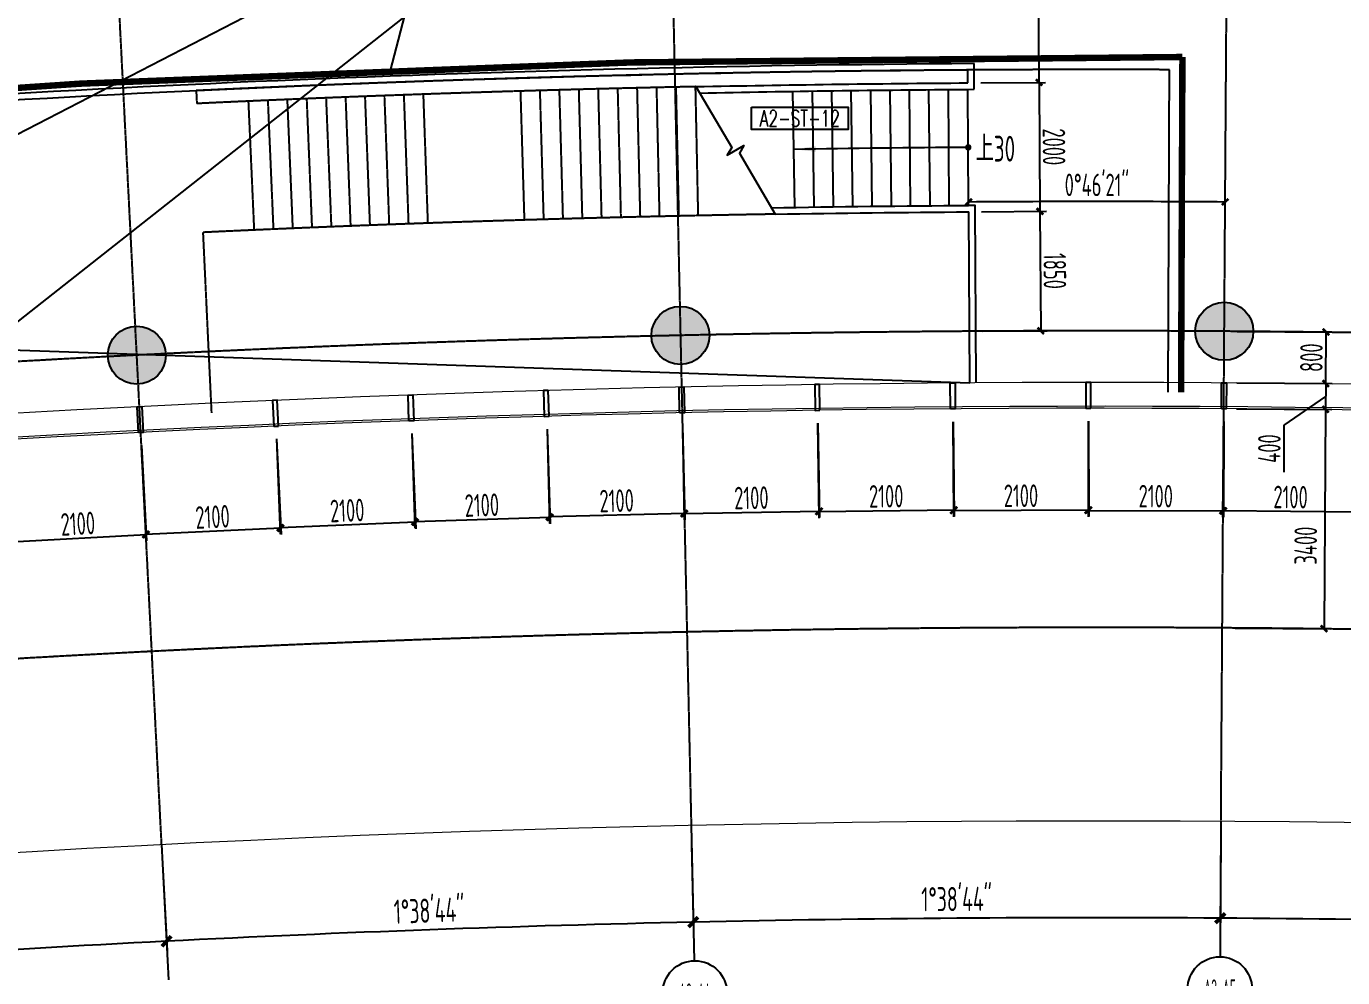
# Model space of a CAD drawing. Header units: millimetres. Extents: x 11515858 to 24947533, y -12784974 to -6116114.
# Drawn here: x 11762143 to 11782555, y -6410509 to -6395756 of the extents above; entities that cross this region are included whole.
import ezdxf
from ezdxf.enums import TextEntityAlignment as Align

# ---------------------------------------------------------------- set-up
doc = ezdxf.new("R2010")
doc.units = ezdxf.units.MM
doc.header["$LTSCALE"] = 10
for name, pattern in [('A2-RG-AXIS$0$CENTER', [2, 1.25, -0.25, 0.25, -0.25]), ('A2-RG-AXIS$0$DOTE', [2.42, 2, -0.2, 0.02, -0.2]), ('A2-RI-F2$0$DASHDOT2', [0.5, 0.25, -0.125, 0, -0.125]), ('A2-RI-F2$0$DASHED2', [0.375, 0.25, -0.125]), ('A2-RV-F2$0$HIDDEN2', [0.1875, 0.125, -0.0625])]:
    doc.linetypes.add(name, pattern=pattern)
for name, color, linetype in [('A2-RB-F2$0$$34$A-DIMS-100', 1, 'Continuous'), ('A2-RB-F2$0$A-DIMS-100', 1, 'Continuous'), ('A2-RG-AXIS$0$A-AXIS', 1, 'Continuous'), ('A2-RG-AXIS$0$A-DIMS-100', 1, 'Continuous'), ('A2-RG-AXIS$0$A-GRID', 1, 'A2-RG-AXIS$0$CENTER'), ('A2-RG-AXIS$0$A-SYMB', 4, 'Continuous'), ('A2-RI-F2$0$$1$A-SYMB-NUMB-T', 4, 'Continuous'), ('A2-RI-F2$0$$3$A-SYMB', 4, 'Continuous'), ('A2-RI-F2$0$A-DOOR-ROLL', 2, 'A2-RI-F2$0$DASHED2'), ('A2-RI-F2$0$A-STRS', 50, 'Continuous'), ('A2-RI-F2$0$A-STRS-HRAL', 80, 'Continuous'), ('A2-RI-F2$0$A-SYMB', 4, 'Continuous'), ('A2-RI-F2$0$A-SYMB-VOID', 35, 'Continuous'), ('A2-RI-F2$0$an-wndw-mull-v', 3, 'Continuous'), ('A2-RS-F2$0$A-HATH-GRAY', 8, 'Continuous'), ('A2-RS-F2$0$A-WALL-CONC', 6, 'Continuous'), ('A2-RV-F2$0$A-STRS', 50, 'Continuous'), ('A2-RV-F2$0$A-STRS-HRAL', 80, 'Continuous'), ('A2-RV-F2$0$A-SYMB-AREA', 4, 'Continuous'), ('A2-RV-F2$0$A-SYMB-NAME', 4, 'Continuous'), ('A2-RV-F2$0$an-flor-abov', 2, 'A2-RV-F2$0$HIDDEN2'), ('A2-RV-F2$0$AUDIT_D_120618114340-341', 1, 'Continuous')]:
    doc.layers.add(name, color=color, linetype=linetype)
for name, color, linetype, lineweight in [('A2-RI-F2$0$A-DETL-LLIN', 3, 'Continuous', 5), ('A2-RI-F2$0$A-FLOR-STRS', 2, 'Continuous', 5), ('A2-RI-F2$0$A-GLAZ', 140, 'Continuous', 5)]:
    doc.layers.add(name, color=color, linetype=linetype, lineweight=lineweight)
doc.styles.add('A2-RB-F2$0$$0$XD2008', font='hzs.shx', dxfattribs={"width": 0.7, "bigfont": 'hztxt.shx'})
doc.styles.add('A2-RB-F2$0$XD2008', font='hzs.shx', dxfattribs={"width": 0.7, "bigfont": 'hztxt.shx'})
doc.styles.add('A2-RG-AXIS$0$ECADI', font='hzs.shx', dxfattribs={"width": 0.7, "bigfont": 'hztxt.shx'})
doc.styles.add('A2-RG-AXIS$0$XD2008', font='hzs.shx', dxfattribs={"width": 0.7, "bigfont": 'hztxt.shx'})
doc.styles.add('A2-RI-F2$0$$1$ECADI-TXT', font='simplex.shx', dxfattribs={"bigfont": 'hztxt.shx'})
doc.styles.add('A2-RV-F2$0$ECADI', font='hzs.shx', dxfattribs={"width": 0.7, "bigfont": 'hztxt.shx'})
doc.dimstyles.new('A2-RB-F2$0$$0$XD100$0', dxfattribs={"dimscale": 100, "dimtxt": 3.5, "dimasz": 1, "dimexe": 1, "dimexo": 2, "dimgap": 0.5, "dimtad": 1, "dimdec": 0, "dimdsep": 46, "dimtxsty": 'A2-RB-F2$0$$0$XD2008', "dimblk1": 'A2-RB-F2$0$$20$_ArchTick', "dimblk2": 'A2-RB-F2$0$$20$_ArchTick', "dimsah": 1, "dimcen": 2.5, "dimclrt": 4, "dimaunit": 1, "dimadec": 0, "dimazin": 0, "dimtfac": 1, "dimtdec": 0, "dimtix": 1, "dimtmove": 2, "dimatfit": 3, "dimfxl": 0, "dimtolj": 1, "dimtzin": 0, "dimarcsym": 0})
doc.dimstyles.new('A2-RB-F2$0$XD100$0', dxfattribs={"dimscale": 100, "dimtxt": 3.5, "dimasz": 1, "dimexe": 1, "dimexo": 2, "dimgap": 0.5, "dimtad": 1, "dimdec": 0, "dimdsep": 46, "dimtxsty": 'A2-RB-F2$0$XD2008', "dimblk1": 'A2-RB-F2$0$_ArchTick', "dimblk2": 'A2-RB-F2$0$_ArchTick', "dimsah": 1, "dimcen": 2.5, "dimclrt": 4, "dimaunit": 1, "dimadec": 0, "dimazin": 0, "dimtfac": 1, "dimtdec": 0, "dimtix": 1, "dimtmove": 1, "dimatfit": 3, "dimfxl": 0, "dimtolj": 1, "dimtzin": 0, "dimarcsym": 0})
doc.dimstyles.new('A2-RG-AXIS$0$XD150', dxfattribs={"dimscale": 300, "dimtxt": 2.5, "dimasz": 1.5, "dimexe": 1, "dimexo": 2, "dimgap": 0.5, "dimtad": 1, "dimdec": 0, "dimdsep": 46, "dimtxsty": 'A2-RG-AXIS$0$XD2008', "dimcen": 2.5, "dimclrt": 4, "dimaunit": 1, "dimadec": 3, "dimazin": 0, "dimtfac": 1, "dimtdec": 0, "dimtmove": 2, "dimatfit": 3, "dimfxl": 0, "dimtolj": 1, "dimtzin": 0, "dimarcsym": 0})

# ---------------------------------------------------------------- blocks, each defined once
blk = doc.blocks.new('A2-RV-F2$0$5erhfh')
at = {"layer": 'A2-RV-F2$0$A-SYMB-AREA', "style": 'A2-RV-F2$0$ECADI', "width": 0.7}
blk.add_attdef('340M2', text='', height=2.5, dxfattribs=at).set_placement((0, 1.25), align=Align.MIDDLE_LEFT)
at = {"layer": 'A2-RV-F2$0$A-SYMB-NAME', "style": 'A2-RV-F2$0$ECADI', "width": 0.7}
blk.add_attdef('CHINESENAME', (-12.29, 3.09), '', height=4.5, dxfattribs=at)
blk = doc.blocks.new('A2-RV-F2')
at = {"layer": 'A2-RV-F2$0$A-STRS'}
for points in [[(11776455, -6398536), (11776442, -6396736)], [(11776755, -6398533), (11776743, -6396734)], [(11774059, -6398564), (11774030, -6396764)], [(11774358, -6398559), (11774332, -6396760)], [(11774658, -6398555), (11774633, -6396755)], [(11774958, -6398551), (11774935, -6396751)], [(11775257, -6398547), (11775236, -6396747)], [(11775557, -6398544), (11775537, -6396744)], [(11775856, -6398541), (11775839, -6396741)], [(11776156, -6398538), (11776140, -6396738)]]:
    blk.add_lwpolyline(points, dxfattribs=at)
at = {"layer": 'A2-RV-F2$0$A-STRS-HRAL'}
for points in [[(11772523, -6396692, -0.003546), (11776742, -6396634)], [(11772585, -6396791, -0.003495), (11776743, -6396734)], [(11773699, -6398570, -0.002584), (11776755, -6398533)], [(11773761, -6398669, -0.002533), (11776756, -6398633)]]:
    blk.add_lwpolyline(points, format="xyb", dxfattribs=at)
at = {"layer": 'A2-RV-F2$0$an-flor-abov', "ltscale": 2}
for points in [[(11779849, -6401431), (11779869, -6396429, 0.012677), (11764777, -6396754), (11764787, -6396954)], [(11764788, -6396954, -0.006503), (11772523, -6396692)], [(11773761, -6398669, 0.007515), (11764881, -6398952, 0.007515)]]:
    blk.add_lwpolyline(points, format="xyb", dxfattribs=at)
for points in [[(11770767, -6398734), (11770713, -6396735)], [(11771066, -6398726), (11771014, -6396727)], [(11771366, -6398719), (11771316, -6396719)], [(11771665, -6398711), (11771617, -6396712)], [(11771964, -6398704), (11771919, -6396705)], [(11772264, -6398698), (11772220, -6396698)], [(11772563, -6398691), (11772521, -6396692)], [(11765679, -6398916), (11765590, -6396917)], [(11765978, -6398902), (11765892, -6396904)], [(11766277, -6398890), (11766193, -6396891)], [(11766576, -6398877), (11766494, -6396879)], [(11766876, -6398865), (11766795, -6396867)], [(11767175, -6398853), (11767097, -6396855)], [(11767474, -6398842), (11767398, -6396843)], [(11767773, -6398830), (11767699, -6396832)], [(11768073, -6398819), (11768001, -6396821)], [(11768372, -6398809), (11768302, -6396810)], [(11769869, -6398760), (11769809, -6396761)], [(11770168, -6398751), (11770110, -6396752)], [(11770467, -6398743), (11770411, -6396743)], [(11764881, -6398952), (11765013, -6401750)]]:
    blk.add_lwpolyline(points, dxfattribs=at)
at = {"layer": 'A2-RV-F2$0$AUDIT_D_120618114340-341'}
blk.add_lwpolyline([(11772526, -6396692), (11773081, -6397636), (11773012, -6397756), (11773271, -6397604), (11773203, -6397725), (11773757, -6398669)], dxfattribs=at)
at = {"layer": 'A2-RV-F2$0$AUDIT_D_120618114340-341', "extrusion": (0, 0, -1), "const_width": 50}
blk.add_lwpolyline([(-11776767, -6397616, 1), (-11776731, -6397651, 1)], format="xyb", close=True, dxfattribs=at)
at = {"layer": 'A2-RV-F2$0$AUDIT_D_120618114340-341'}
blk.add_arc((11778738, -6694177), 296550, 90.38438, 90.90692, dxfattribs=at)
at = {"layer": 'A2-RV-F2$0$AUDIT_D_120618114340-341', "extrusion": (0, 0, -1)}
blk.add_solid([(-11774382, -6397700), (-11774381, -6397616), (-11774045, -6397664)], dxfattribs=at)
ref = blk.add_blockref('A2-RV-F2$0$5erhfh', (11778368, -6398968), dxfattribs=dict(xscale=100, yscale=100, zscale=100))
ref.add_attrib('CHINESENAME', '上30', (11776865, -6397854), dxfattribs={"layer": 'A2-RV-F2$0$A-SYMB-NAME', "height": 400, "style": 'A2-RV-F2$0$ECADI', "width": 0.7})
blk = doc.blocks.new('A2-RB-F2$0$_ArchTick')
at = {"color": 0, "linetype": 'ByBlock', "const_width": 0.4}
blk.add_lwpolyline([(-0.5, -0.5), (0.5, 0.5)], dxfattribs=at)
blk = doc.blocks.new('*D365')
at = {"layer": 'A2-RB-F2$0$A-DIMS-100', "color": 0, "lineweight": -2, "transparency": 16777216}
for p, q in [((11780920, -6400487), (11782397, -6400497)), ((11782292, -6401296), (11782297, -6400496)), ((11780914, -6401287), (11782392, -6401297))]:
    blk.add_line(p, q, dxfattribs=at)
at = {"layer": 'Defpoints', "color": 0, "transparency": 16777216}
for p in [(11780720, -6400485), (11782297, -6400496), (11780714, -6401285)]:
    blk.add_point(p, dxfattribs=at)
at = {"layer": 'A2-RB-F2$0$A-DIMS-100', "color": 0, "lineweight": -2, "transparency": 16777216, "xscale": 100, "yscale": 100, "zscale": 100}
for p, rotation in [((11782297, -6400496), 89.61200990799178), ((11782292, -6401296), 269.6120099079918)]:
    blk.add_blockref('A2-RB-F2$0$_ArchTick', p, dxfattribs=dict(at, rotation=rotation))
at = {"layer": 'A2-RB-F2$0$A-DIMS-100', "color": 4, "transparency": 16777216, "insert": (11782070, -6400895), "char_height": 350, "attachment_point": 5, "rotation": 89.612, "style": 'A2-RB-F2$0$XD2008'}
blk.add_mtext('\\A1;800', dxfattribs=at)
blk = doc.blocks.new('*D366')
at = {"layer": 'A2-RB-F2$0$A-DIMS-100', "color": 0, "lineweight": -2, "transparency": 16777216}
for p, q in [((11780911, -6401687), (11782389, -6401697)), ((11782289, -6401696), (11782266, -6405096)), ((11780888, -6405087), (11782366, -6405097))]:
    blk.add_line(p, q, dxfattribs=at)
at = {"layer": 'Defpoints', "color": 0, "transparency": 16777216}
for p in [(11780711, -6401685), (11780688, -6405085), (11782266, -6405096)]:
    blk.add_point(p, dxfattribs=at)
at = {"layer": 'A2-RB-F2$0$A-DIMS-100', "color": 0, "lineweight": -2, "transparency": 16777216, "xscale": 100, "yscale": 100, "zscale": 100}
for p, rotation in [((11782289, -6401696), 89.61201009573603), ((11782266, -6405096), 269.612010095736)]:
    blk.add_blockref('A2-RB-F2$0$_ArchTick', p, dxfattribs=dict(at, rotation=rotation))
at = {"layer": 'A2-RB-F2$0$A-DIMS-100', "color": 4, "transparency": 16777216, "insert": (11781981, -6403809), "char_height": 350, "attachment_point": 5, "rotation": 89.612, "style": 'A2-RB-F2$0$XD2008'}
blk.add_mtext('\\A1;3400', dxfattribs=at)
blk = doc.blocks.new('*D398')
at = {"layer": 'A2-RB-F2$0$A-DIMS-100', "color": 0, "lineweight": -2, "transparency": 16777216}
for p, q in [((11780914, -6401287), (11782392, -6401297)), ((11782292, -6401296), (11782289, -6401696)), ((11782291, -6401496), (11781645, -6401940)), ((11780911, -6401687), (11782389, -6401697)), ((11781645, -6401940), (11781640, -6402670))]:
    blk.add_line(p, q, dxfattribs=at)
at = {"layer": 'Defpoints', "color": 0, "transparency": 16777216}
for p in [(11780714, -6401285), (11780711, -6401685), (11782289, -6401696)]:
    blk.add_point(p, dxfattribs=at)
at = {"layer": 'A2-RB-F2$0$A-DIMS-100', "color": 0, "lineweight": -2, "transparency": 16777216, "xscale": 100, "yscale": 100, "zscale": 100}
for p, rotation in [((11782292, -6401296), 89.61201047132758), ((11782289, -6401696), 269.6120104713276)]:
    blk.add_blockref('A2-RB-F2$0$_ArchTick', p, dxfattribs=dict(at, rotation=rotation))
at = {"layer": 'A2-RB-F2$0$A-DIMS-100', "color": 4, "transparency": 16777216, "insert": (11781417, -6402304), "char_height": 350, "attachment_point": 5, "rotation": 89.612, "style": 'A2-RB-F2$0$XD2008'}
blk.add_mtext('\\A1;400', dxfattribs=at)
blk = doc.blocks.new('*D570')
at = {"layer": 'A2-RB-F2$0$A-DIMS-100', "color": 0, "lineweight": -2, "transparency": 16777216}
for p, q in [((11776942, -6396632), (11777947, -6396625)), ((11777847, -6396626), (11777861, -6398626)), ((11776956, -6398632), (11777961, -6398625))]:
    blk.add_line(p, q, dxfattribs=at)
at = {"layer": 'Defpoints', "color": 0, "transparency": 16777216}
for p in [(11776742, -6396634), (11776756, -6398634), (11777861, -6398626)]:
    blk.add_point(p, dxfattribs=at)
at = {"layer": 'A2-RB-F2$0$A-DIMS-100', "color": 0, "lineweight": -2, "transparency": 16777216, "xscale": 100, "yscale": 100, "zscale": 100}
for p, rotation in [((11777847, -6396626), 90.38452838231392), ((11777861, -6398626), 270.3845283823139)]:
    blk.add_blockref('A2-RB-F2$0$_ArchTick', p, dxfattribs=dict(at, rotation=rotation))
at = {"layer": 'A2-RB-F2$0$A-DIMS-100', "color": 4, "transparency": 16777216, "insert": (11778079, -6397625), "char_height": 350, "attachment_point": 5, "rotation": 270.3845, "style": 'A2-RB-F2$0$XD2008'}
blk.add_mtext('\\A1;2000', dxfattribs=at)
blk = doc.blocks.new('*D571')
at = {"layer": 'A2-RB-F2$0$A-DIMS-100', "color": 0, "lineweight": -2, "transparency": 16777216}
for p, q in [((11776956, -6398632), (11777960, -6398625)), ((11777860, -6398626), (11777873, -6400478)), ((11776968, -6400484), (11777973, -6400477))]:
    blk.add_line(p, q, dxfattribs=at)
at = {"layer": 'Defpoints', "color": 0, "transparency": 16777216}
for p in [(11776756, -6398634), (11776768, -6400485), (11777873, -6400478)]:
    blk.add_point(p, dxfattribs=at)
at = {"layer": 'A2-RB-F2$0$A-DIMS-100', "color": 0, "lineweight": -2, "transparency": 16777216, "xscale": 100, "yscale": 100, "zscale": 100}
for p, rotation in [((11777860, -6398626), 90.38287869712845), ((11777873, -6400478), 270.3828786971284)]:
    blk.add_blockref('A2-RB-F2$0$_ArchTick', p, dxfattribs=dict(at, rotation=rotation))
at = {"layer": 'A2-RB-F2$0$A-DIMS-100', "color": 4, "transparency": 16777216, "insert": (11778092, -6399550), "char_height": 350, "attachment_point": 5, "rotation": 270.3829, "style": 'A2-RB-F2$0$XD2008'}
blk.add_mtext('\\A1;1850', dxfattribs=at)
blk = doc.blocks.new('*D572')
at = {"layer": 'A2-RB-F2$0$A-DIMS-100', "color": 0, "lineweight": -2, "transparency": 16777216}
for p, q in [((11776921, -6393384), (11777925, -6393377)), ((11777847, -6396626), (11777825, -6393378)), ((11776942, -6396632), (11777947, -6396625))]:
    blk.add_line(p, q, dxfattribs=at)
at = {"layer": 'Defpoints', "color": 0, "transparency": 16777216}
for p in [(11776721, -6393385), (11777825, -6393378), (11776742, -6396634)]:
    blk.add_point(p, dxfattribs=at)
at = {"layer": 'A2-RB-F2$0$A-DIMS-100', "color": 0, "lineweight": -2, "transparency": 16777216, "xscale": 100, "yscale": 100, "zscale": 100}
for p, rotation in [((11777825, -6393378), 90.38288991197301), ((11777847, -6396626), 270.382889911973)]:
    blk.add_blockref('A2-RB-F2$0$_ArchTick', p, dxfattribs=dict(at, rotation=rotation))
at = {"layer": 'A2-RB-F2$0$A-DIMS-100', "color": 4, "transparency": 16777216, "insert": (11778061, -6395001), "char_height": 350, "attachment_point": 5, "rotation": 270.3829, "style": 'A2-RB-F2$0$XD2008'}
blk.add_mtext('\\A1;3250', dxfattribs=at)
blk = doc.blocks.new('A2-RB-F2$0$$20$_ArchTick')
at = {"color": 0, "linetype": 'ByBlock', "const_width": 0.4}
blk.add_lwpolyline([(-0.5, -0.5), (0.5, 0.5)], dxfattribs=at)
blk = doc.blocks.new('*D510')
at = {"layer": 'A2-RB-F2$0$$34$A-DIMS-100', "color": 0, "lineweight": -2, "transparency": 16777216}
blk.add_line((11776754, -6398434), (11776754, -6398380), dxfattribs=at)
blk.add_arc((11778735, -6693548), 295074, 89.61201, 90.38453, dxfattribs=at)
at = {"layer": 'Defpoints', "color": 0, "transparency": 16777216}
for p in [(11780940, -6367886), (11779407, -6398474), (11776756, -6398634), (11776775, -6401435), (11780668, -6408085)]:
    blk.add_point(p, dxfattribs=at)
at = {"layer": 'A2-RB-F2$0$$34$A-DIMS-100', "color": 0, "lineweight": -2, "transparency": 16777216, "xscale": 100, "yscale": 100, "zscale": 100}
for p, rotation in [((11776755, -6398480), 180.3845283823108), ((11780733, -6398480), 359.6120103874664)]:
    blk.add_blockref('A2-RB-F2$0$$20$_ArchTick', p, dxfattribs=dict(at, rotation=rotation))
at = {"layer": 'A2-RB-F2$0$$34$A-DIMS-100', "color": 4, "transparency": 16777216, "insert": (11778744, -6398215), "char_height": 350, "attachment_point": 5, "rotation": 359.9983, "style": 'A2-RB-F2$0$$0$XD2008'}
blk.add_mtext('\\A1;0°46\'21"', dxfattribs=at)
blk = doc.blocks.new('*D520')
at = {"layer": 'A2-RB-F2$0$A-DIMS-100', "color": 0, "lineweight": -2, "transparency": 16777216}
for p, q in [((11761832, -6402368), (11761912, -6403850)), ((11763929, -6402254), (11764009, -6403736)), ((11761907, -6403750), (11764004, -6403636))]:
    blk.add_line(p, q, dxfattribs=at)
at = {"layer": 'Defpoints', "color": 0, "transparency": 16777216}
for p in [(11761821, -6402168), (11763918, -6402054), (11764004, -6403636)]:
    blk.add_point(p, dxfattribs=at)
at = {"layer": 'A2-RB-F2$0$A-DIMS-100', "color": 0, "lineweight": -2, "transparency": 16777216, "xscale": 100, "yscale": 100, "zscale": 100}
for p, rotation in [((11764004, -6403636), 3.108521950364905), ((11761907, -6403750), 183.1085219503649)]:
    blk.add_blockref('A2-RB-F2$0$_ArchTick', p, dxfattribs=dict(at, rotation=rotation))
at = {"layer": 'A2-RB-F2$0$A-DIMS-100', "color": 4, "transparency": 16777216, "insert": (11762943, -6403469), "char_height": 350, "attachment_point": 5, "rotation": 3.1085, "style": 'A2-RB-F2$0$XD2008'}
blk.add_mtext('\\A1;2100', dxfattribs=at)
blk = doc.blocks.new('*D521')
at = {"layer": 'A2-RB-F2$0$A-DIMS-100', "color": 0, "lineweight": -2, "transparency": 16777216}
for p, q in [((11770218, -6402003), (11770256, -6403465)), ((11772317, -6401949), (11772355, -6403411)), ((11772352, -6403311), (11770253, -6403365))]:
    blk.add_line(p, q, dxfattribs=at)
at = {"layer": 'Defpoints', "color": 0, "transparency": 16777216}
for p in [(11770213, -6401803), (11772312, -6401749), (11770253, -6403365)]:
    blk.add_point(p, dxfattribs=at)
at = {"layer": 'A2-RB-F2$0$A-DIMS-100', "color": 0, "lineweight": -2, "transparency": 16777216, "xscale": 100, "yscale": 100, "zscale": 100}
for p, rotation in [((11772352, -6403311), 1.481647512693893), ((11770253, -6403365), 181.4816475126939)]:
    blk.add_blockref('A2-RB-F2$0$_ArchTick', p, dxfattribs=dict(at, rotation=rotation))
at = {"layer": 'A2-RB-F2$0$A-DIMS-100', "color": 4, "transparency": 16777216, "insert": (11771297, -6403113), "char_height": 350, "attachment_point": 5, "rotation": 1.4816, "style": 'A2-RB-F2$0$XD2008'}
blk.add_mtext('\\A1;2100', dxfattribs=at)
blk = doc.blocks.new('*D522')
at = {"layer": 'A2-RB-F2$0$A-DIMS-100', "color": 0, "lineweight": -2, "transparency": 16777216}
for p, q in [((11770219, -6402003), (11770267, -6403472)), ((11768120, -6402071), (11768168, -6403540)), ((11770264, -6403372), (11768165, -6403440))]:
    blk.add_line(p, q, dxfattribs=at)
at = {"layer": 'Defpoints', "color": 0, "transparency": 16777216}
for p in [(11770213, -6401803), (11768114, -6401871), (11768165, -6403440)]:
    blk.add_point(p, dxfattribs=at)
at = {"layer": 'A2-RB-F2$0$A-DIMS-100', "color": 0, "lineweight": -2, "transparency": 16777216, "xscale": 100, "yscale": 100, "zscale": 100}
for p, rotation in [((11768165, -6403440), 181.8558990192602), ((11770264, -6403372), 1.855899019260159)]:
    blk.add_blockref('A2-RB-F2$0$_ArchTick', p, dxfattribs=dict(at, rotation=rotation))
at = {"layer": 'A2-RB-F2$0$A-DIMS-100', "color": 4, "transparency": 16777216, "insert": (11769207, -6403181), "char_height": 350, "attachment_point": 5, "rotation": 1.8559, "style": 'A2-RB-F2$0$XD2008'}
blk.add_mtext('\\A1;2100', dxfattribs=at)
blk = doc.blocks.new('*D523')
at = {"layer": 'A2-RB-F2$0$A-DIMS-100', "color": 0, "lineweight": -2, "transparency": 16777216}
for p, q in [((11766023, -6402155), (11766082, -6403631)), ((11768122, -6402071), (11768181, -6403547)), ((11768177, -6403447), (11766078, -6403531))]:
    blk.add_line(p, q, dxfattribs=at)
at = {"layer": 'Defpoints', "color": 0, "transparency": 16777216}
for p in [(11766015, -6401955), (11768114, -6401871), (11766078, -6403531)]:
    blk.add_point(p, dxfattribs=at)
at = {"layer": 'A2-RB-F2$0$A-DIMS-100', "color": 0, "lineweight": -2, "transparency": 16777216, "xscale": 100, "yscale": 100, "zscale": 100}
for p, rotation in [((11766078, -6403531), 182.2858154849644), ((11768177, -6403447), 2.285815484964377)]:
    blk.add_blockref('A2-RB-F2$0$_ArchTick', p, dxfattribs=dict(at, rotation=rotation))
at = {"layer": 'A2-RB-F2$0$A-DIMS-100', "color": 4, "transparency": 16777216, "insert": (11767119, -6403264), "char_height": 350, "attachment_point": 5, "rotation": 2.2858, "style": 'A2-RB-F2$0$XD2008'}
blk.add_mtext('\\A1;2100', dxfattribs=at)
blk = doc.blocks.new('*D524')
at = {"layer": 'A2-RB-F2$0$A-DIMS-100', "color": 0, "lineweight": -2, "transparency": 16777216}
for p, q in [((11766025, -6402155), (11766095, -6403638)), ((11763927, -6402254), (11763997, -6403737)), ((11766090, -6403538), (11763992, -6403637))]:
    blk.add_line(p, q, dxfattribs=at)
at = {"layer": 'Defpoints', "color": 0, "transparency": 16777216}
for p in [(11766015, -6401955), (11763918, -6402054), (11763992, -6403637)]:
    blk.add_point(p, dxfattribs=at)
at = {"layer": 'A2-RB-F2$0$A-DIMS-100', "color": 0, "lineweight": -2, "transparency": 16777216, "xscale": 100, "yscale": 100, "zscale": 100}
for p, rotation in [((11766090, -6403538), 2.697172650766086), ((11763992, -6403637), 182.697172650766)]:
    blk.add_blockref('A2-RB-F2$0$_ArchTick', p, dxfattribs=dict(at, rotation=rotation))
at = {"layer": 'A2-RB-F2$0$A-DIMS-100', "color": 4, "transparency": 16777216, "insert": (11765031, -6403363), "char_height": 350, "attachment_point": 5, "rotation": 2.6972, "style": 'A2-RB-F2$0$XD2008'}
blk.add_mtext('\\A1;2100', dxfattribs=at)
blk = doc.blocks.new('*D528')
at = {"layer": 'A2-RB-F2$0$A-DIMS-100', "color": 0, "lineweight": -2, "transparency": 16777216}
for p, q in [((11780709, -6401885), (11780694, -6403370)), ((11782809, -6401907), (11782794, -6403392)), ((11782795, -6403292), (11780695, -6403270))]:
    blk.add_line(p, q, dxfattribs=at)
at = {"layer": 'Defpoints', "color": 0, "transparency": 16777216}
for p in [(11780711, -6401685), (11782811, -6401707), (11780695, -6403270)]:
    blk.add_point(p, dxfattribs=at)
at = {"layer": 'A2-RB-F2$0$A-DIMS-100', "color": 0, "lineweight": -2, "transparency": 16777216, "xscale": 100, "yscale": 100, "zscale": 100}
for p, rotation in [((11780695, -6403270), 179.4063356730773), ((11782795, -6403292), 359.4063356730773)]:
    blk.add_blockref('A2-RB-F2$0$_ArchTick', p, dxfattribs=dict(at, rotation=rotation))
at = {"layer": 'A2-RB-F2$0$A-DIMS-100', "color": 4, "transparency": 16777216, "insert": (11781747, -6403056), "char_height": 350, "attachment_point": 5, "rotation": 359.4063, "style": 'A2-RB-F2$0$XD2008'}
blk.add_mtext('\\A1;2100', dxfattribs=at)
blk = doc.blocks.new('*D529')
at = {"layer": 'A2-RB-F2$0$A-DIMS-100', "color": 0, "lineweight": -2, "transparency": 16777216}
for p, q in [((11772316, -6401949), (11772342, -6403411)), ((11774415, -6401911), (11774441, -6403374)), ((11772340, -6403311), (11774440, -6403274))]:
    blk.add_line(p, q, dxfattribs=at)
at = {"layer": 'Defpoints', "color": 0, "transparency": 16777216}
for p in [(11772312, -6401749), (11774412, -6401711), (11774440, -6403274)]:
    blk.add_point(p, dxfattribs=at)
at = {"layer": 'A2-RB-F2$0$A-DIMS-100', "color": 0, "lineweight": -2, "transparency": 16777216, "xscale": 100, "yscale": 100, "zscale": 100}
for p, rotation in [((11772340, -6403311), 181.0332101107423), ((11774440, -6403274), 1.033210110742278)]:
    blk.add_blockref('A2-RB-F2$0$_ArchTick', p, dxfattribs=dict(at, rotation=rotation))
at = {"layer": 'A2-RB-F2$0$A-DIMS-100', "color": 4, "transparency": 16777216, "insert": (11773386, -6403068), "char_height": 350, "attachment_point": 5, "rotation": 1.0332, "style": 'A2-RB-F2$0$XD2008'}
blk.add_mtext('\\A1;2100', dxfattribs=at)
blk = doc.blocks.new('*D530')
at = {"layer": 'A2-RB-F2$0$A-DIMS-100', "color": 0, "lineweight": -2, "transparency": 16777216}
for p, q in [((11774414, -6401911), (11774431, -6403381)), ((11776514, -6401887), (11776531, -6403356)), ((11774430, -6403281), (11776529, -6403256))]:
    blk.add_line(p, q, dxfattribs=at)
at = {"layer": 'Defpoints', "color": 0, "transparency": 16777216}
for p in [(11774412, -6401711), (11776511, -6401687), (11776529, -6403256)]:
    blk.add_point(p, dxfattribs=at)
at = {"layer": 'A2-RB-F2$0$A-DIMS-100', "color": 0, "lineweight": -2, "transparency": 16777216, "xscale": 100, "yscale": 100, "zscale": 100}
for p, rotation in [((11774430, -6403281), 180.6589586041782), ((11776529, -6403256), 0.6589586041781537)]:
    blk.add_blockref('A2-RB-F2$0$_ArchTick', p, dxfattribs=dict(at, rotation=rotation))
at = {"layer": 'A2-RB-F2$0$A-DIMS-100', "color": 4, "transparency": 16777216, "insert": (11775477, -6403043), "char_height": 350, "attachment_point": 5, "rotation": 0.659, "style": 'A2-RB-F2$0$XD2008'}
blk.add_mtext('\\A1;2100', dxfattribs=at)
blk = doc.blocks.new('*D531')
at = {"layer": 'A2-RB-F2$0$A-DIMS-100', "color": 0, "lineweight": -2, "transparency": 16777216}
for p, q in [((11776512, -6401887), (11776518, -6403364)), ((11778612, -6401879), (11778618, -6403356)), ((11776518, -6403264), (11778618, -6403256))]:
    blk.add_line(p, q, dxfattribs=at)
at = {"layer": 'Defpoints', "color": 0, "transparency": 16777216}
for p in [(11776511, -6401687), (11778611, -6401679), (11778618, -6403256)]:
    blk.add_point(p, dxfattribs=at)
at = {"layer": 'A2-RB-F2$0$A-DIMS-100', "color": 0, "lineweight": -2, "transparency": 16777216, "xscale": 100, "yscale": 100, "zscale": 100}
for p, rotation in [((11776518, -6403264), 180.2290421384808), ((11778618, -6403256), 0.2290421384807419)]:
    blk.add_blockref('A2-RB-F2$0$_ArchTick', p, dxfattribs=dict(at, rotation=rotation))
at = {"layer": 'A2-RB-F2$0$A-DIMS-100', "color": 4, "transparency": 16777216, "insert": (11777567, -6403035), "char_height": 350, "attachment_point": 5, "rotation": 0.229, "style": 'A2-RB-F2$0$XD2008'}
blk.add_mtext('\\A1;2100', dxfattribs=at)
blk = doc.blocks.new('*D532')
at = {"layer": 'A2-RB-F2$0$A-DIMS-100', "color": 0, "lineweight": -2, "transparency": 16777216}
for p, q in [((11778611, -6401879), (11778606, -6403363)), ((11780711, -6401885), (11780706, -6403370)), ((11778606, -6403263), (11780706, -6403270))]:
    blk.add_line(p, q, dxfattribs=at)
at = {"layer": 'Defpoints', "color": 0, "transparency": 16777216}
for p in [(11778611, -6401679), (11780711, -6401685), (11780706, -6403270)]:
    blk.add_point(p, dxfattribs=at)
at = {"layer": 'A2-RB-F2$0$A-DIMS-100', "color": 0, "lineweight": -2, "transparency": 16777216, "xscale": 100, "yscale": 100, "zscale": 100}
for p, rotation in [((11778606, -6403263), 179.8176849726864), ((11780706, -6403270), 359.8176849726863)]:
    blk.add_blockref('A2-RB-F2$0$_ArchTick', p, dxfattribs=dict(at, rotation=rotation))
at = {"layer": 'A2-RB-F2$0$A-DIMS-100', "color": 4, "transparency": 16777216, "insert": (11779657, -6403042), "char_height": 350, "attachment_point": 5, "rotation": 359.8177, "style": 'A2-RB-F2$0$XD2008'}
blk.add_mtext('\\A1;2100', dxfattribs=at)
blk = doc.blocks.new('A2-RG-AXIS$0$ECADI-TAG-GRID')
at = {"color": 13}
blk.add_circle((0, 0), 5, dxfattribs=at)
at = {"style": 'A2-RG-AXIS$0$ECADI', "width": 0.7}
blk.add_attdef('GRID', text='', height=5, dxfattribs=at).set_placement((0, 0), align=Align.MIDDLE)
blk = doc.blocks.new('A2-RG-AXIS$0$_ArchTick')
at = {"color": 0, "linetype": 'ByBlock', "const_width": 0.4}
blk.add_lwpolyline([(-0.5, -0.5), (0.5, 0.5)], dxfattribs=at)
blk = doc.blocks.new('*D1347')
at = {"layer": 'A2-RG-AXIS$0$A-DIMS-100', "color": 0, "lineweight": -2, "ltscale": 3, "transparency": 16777216}
for p, q in [((11764257, -6408745), (11764325, -6410094)), ((11756067, -6409279), (11756174, -6410624))]:
    blk.add_line(p, q, dxfattribs=at)
blk.add_arc((11778731, -6694179), 284600, 92.90285, 94.54827, dxfattribs=at)
at = {"layer": 'Defpoints', "color": 0, "ltscale": 3, "transparency": 16777216}
for p in [(11764242, -6408446), (11756043, -6408980), (11761598, -6410095), (11778731, -6694179)]:
    blk.add_point(p, dxfattribs=at)
at = {"layer": 'A2-RG-AXIS$0$A-DIMS-100', "color": 0, "lineweight": -2, "ltscale": 3, "transparency": 16777216, "xscale": 150, "yscale": 150, "zscale": 150}
for p, rotation in [((11764318, -6409944), 2.902847624927414), ((11756162, -6410475), 184.5482663924224)]:
    blk.add_blockref('A2-RG-AXIS$0$_ArchTick', p, dxfattribs=dict(at, rotation=rotation))
at = {"layer": 'A2-RG-AXIS$0$A-DIMS-100', "color": 4, "ltscale": 3, "transparency": 16777216, "insert": (11760219, -6409883), "char_height": 375, "attachment_point": 5, "rotation": 3.7256, "style": 'A2-RG-AXIS$0$XD2008'}
blk.add_mtext('\\A1;1°38\'44"', dxfattribs=at)
blk = doc.blocks.new('*D1305')
at = {"layer": 'A2-RG-AXIS$0$A-DIMS-100', "color": 0, "lineweight": -2, "ltscale": 3, "transparency": 16777216}
for p, q in [((11780666, -6408385), (11780657, -6409735)), ((11788872, -6408559), (11788824, -6409908))]:
    blk.add_line(p, q, dxfattribs=at)
blk.add_arc((11778731, -6694179), 284600, 87.96659, 89.61201, dxfattribs=at)
at = {"layer": 'Defpoints', "color": 0, "ltscale": 3, "transparency": 16777216}
for p in [(11780668, -6408085), (11788882, -6408259), (11786106, -6409674), (11778731, -6694179)]:
    blk.add_point(p, dxfattribs=at)
at = {"layer": 'A2-RG-AXIS$0$A-DIMS-100', "color": 0, "lineweight": -2, "ltscale": 3, "transparency": 16777216, "xscale": 150, "yscale": 150, "zscale": 150}
for p, rotation in [((11780658, -6409585), 179.6120120871543), ((11788829, -6409758), 357.9665933294134)]:
    blk.add_blockref('A2-RG-AXIS$0$_ArchTick', p, dxfattribs=dict(at, rotation=rotation))
at = {"layer": 'A2-RG-AXIS$0$A-DIMS-100', "color": 4, "ltscale": 3, "transparency": 16777216, "insert": (11784750, -6409344), "char_height": 375, "attachment_point": 5, "rotation": 358.7893, "style": 'A2-RG-AXIS$0$XD2008'}
blk.add_mtext('\\A1;1°38\'44"', dxfattribs=at)
blk = doc.blocks.new('*D1314')
at = {"layer": 'A2-RG-AXIS$0$A-DIMS-100', "color": 0, "lineweight": -2, "ltscale": 3, "transparency": 16777216}
for p, q in [((11772459, -6408448), (11772489, -6409797)), ((11780666, -6408385), (11780657, -6409735))]:
    blk.add_line(p, q, dxfattribs=at)
blk.add_arc((11778731, -6694179), 284600, 89.61201, 91.25743, dxfattribs=at)
at = {"layer": 'Defpoints', "color": 0, "ltscale": 3, "transparency": 16777216}
for p in [(11772452, -6408148), (11780668, -6408085), (11777934, -6409580), (11778731, -6694179)]:
    blk.add_point(p, dxfattribs=at)
at = {"layer": 'A2-RG-AXIS$0$A-DIMS-100', "color": 0, "lineweight": -2, "ltscale": 3, "transparency": 16777216, "xscale": 150, "yscale": 150, "zscale": 150}
for p, rotation in [((11772485, -6409647), 181.2574271685361), ((11780658, -6409585), 359.6120084107951)]:
    blk.add_blockref('A2-RG-AXIS$0$_ArchTick', p, dxfattribs=dict(at, rotation=rotation))
at = {"layer": 'A2-RG-AXIS$0$A-DIMS-100', "color": 4, "ltscale": 3, "transparency": 16777216, "insert": (11776569, -6409289), "char_height": 375, "attachment_point": 5, "rotation": 0.4347, "style": 'A2-RG-AXIS$0$XD2008'}
blk.add_mtext('\\A1;1°38\'44"', dxfattribs=at)
blk = doc.blocks.new('*D1316')
at = {"layer": 'A2-RG-AXIS$0$A-DIMS-100', "color": 0, "lineweight": -2, "ltscale": 3, "transparency": 16777216}
for p, q in [((11772459, -6408448), (11772489, -6409797)), ((11764257, -6408745), (11764325, -6410094))]:
    blk.add_line(p, q, dxfattribs=at)
blk.add_arc((11778731, -6694179), 284600, 91.25743, 92.90285, dxfattribs=at)
at = {"layer": 'Defpoints', "color": 0, "ltscale": 3, "transparency": 16777216}
for p in [(11772452, -6408148), (11764242, -6408446), (11769762, -6409720), (11778731, -6694179)]:
    blk.add_point(p, dxfattribs=at)
at = {"layer": 'A2-RG-AXIS$0$A-DIMS-100', "color": 0, "lineweight": -2, "ltscale": 3, "transparency": 16777216, "xscale": 150, "yscale": 150, "zscale": 150}
for p, rotation in [((11772485, -6409647), 1.257427168479658), ((11764318, -6409944), 182.9028459285604)]:
    blk.add_blockref('A2-RG-AXIS$0$_ArchTick', p, dxfattribs=dict(at, rotation=rotation))
at = {"layer": 'A2-RG-AXIS$0$A-DIMS-100', "color": 4, "ltscale": 3, "transparency": 16777216, "insert": (11768390, -6409468), "char_height": 375, "attachment_point": 5, "rotation": 2.0801, "style": 'A2-RG-AXIS$0$XD2008'}
blk.add_mtext('\\A1;1°38\'44"', dxfattribs=at)
blk = doc.blocks.new('A2-RS-F2')
at = {"layer": 'A2-RS-F2$0$A-HATH-GRAY', "ltscale": 3}
h = blk.add_hatch(color=256, dxfattribs=at)
h.paths.add_polyline_path([(11780371, -6378133), (11781371, -6378140), (11781380, -6376840), (11780380, -6376833)])
h.paths.add_polyline_path([(11771295, -6378216), (11772295, -6378194), (11772267, -6376895), (11771267, -6376916)])
h.paths.add_polyline_path([(11789445, -6378310), (11790445, -6378346), (11790491, -6377046), (11789491, -6377011)])
h.paths.add_polyline_path([(11794061, -6377996), (11794660, -6378034), (11794711, -6377236), (11794112, -6377197)])
h.paths.add_polyline_path([(11762226, -6378560), (11763225, -6378509), (11763159, -6377211), (11762160, -6377261)])
h.paths.add_polyline_path([(11756054, -6378846), (11756851, -6378783), (11756756, -6377587), (11755959, -6377650)])
h.paths.add_polyline_path([(11801644, -6378462), (11802243, -6378500), (11802294, -6377702), (11801696, -6377663)])
h.paths.add_polyline_path([(11751557, -6379698), (11752355, -6379635), (11752220, -6377940), (11751422, -6378003)])
h.paths.add_polyline_path([(11807664, -6379406), (11808460, -6379480), (11808572, -6378285), (11807775, -6378211)])
h.paths.add_polyline_path([(11816585, -6380403), (11817577, -6380525), (11817736, -6379235), (11816743, -6379113)])
h.paths.add_polyline_path([(11825579, -6381619), (11826568, -6381768), (11826763, -6380483), (11825774, -6380333)])
h.paths.add_polyline_path([(11793833, -6381539), (11794432, -6381577), (11794483, -6380779), (11793885, -6380740)])
h.paths.add_polyline_path([(11801417, -6382005), (11802015, -6382043), (11802067, -6381245), (11801468, -6381206)])
h.paths.add_polyline_path([(11834536, -6383085), (11835520, -6383263), (11835752, -6381984), (11834768, -6381806)])
h.paths.add_polyline_path([(11843442, -6384837), (11844420, -6385043), (11844688, -6383771), (11843710, -6383565)])
h.paths.add_polyline_path([(11849707, -6386048), (11850486, -6386227), (11850721, -6385255), (11849941, -6385076)])
h.paths.add_polyline_path([(11756691, -6386871), (11757489, -6386806), (11757394, -6385612), (11756597, -6385675)])
h.paths.add_polyline_path([(11752176, -6387474), (11752973, -6387410), (11752838, -6385716), (11752041, -6385779)])
h.paths.add_polyline_path([(11854132, -6387107), (11854912, -6387286), (11855146, -6386314), (11854366, -6386134)])
h.paths.add_polyline_path([(11793236, -6390821), (11793835, -6390859), (11793887, -6390061), (11793288, -6390022)])
h.paths.add_polyline_path([(11800820, -6391286), (11801419, -6391324), (11801470, -6390526), (11800871, -6390487)])
h.paths.add_polyline_path([(11847832, -6393825), (11848612, -6394005), (11848846, -6393033), (11848067, -6392853)])
h.paths.add_polyline_path([(11780263, -6394032), (11781263, -6394039), (11781272, -6392739), (11780272, -6392732)])
h.paths.add_polyline_path([(11771644, -6394112), (11772644, -6394090), (11772615, -6392791), (11771616, -6392812)])
h.paths.add_polyline_path([(11788881, -6394200), (11789880, -6394236), (11789926, -6392936), (11788927, -6392901)])
h.paths.add_polyline_path([(11793009, -6394364), (11793607, -6394402), (11793659, -6393604), (11793060, -6393565)])
h.paths.add_polyline_path([(11763031, -6394440), (11764030, -6394389), (11763964, -6393090), (11762965, -6393141)])
h.paths.add_polyline_path([(11757323, -6394797), (11758120, -6394731), (11758025, -6393537), (11757227, -6393600)])
h.paths.add_polyline_path([(11800592, -6394829), (11801191, -6394867), (11801242, -6394069), (11800643, -6394030)])
h.paths.add_polyline_path([(11852257, -6394884), (11853037, -6395064), (11853271, -6394091), (11852492, -6393912)])
h.paths.add_polyline_path([(11752786, -6395149), (11753584, -6395086), (11753449, -6393391), (11752652, -6393455)])
h.paths.add_polyline_path([(11806189, -6395237), (11806985, -6395311), (11807096, -6394116), (11806300, -6394042)])
h.paths.add_polyline_path([(11814656, -6396186), (11815648, -6396307), (11815806, -6395017), (11814813, -6394896)])
h.paths.add_polyline_path([(11823198, -6397340), (11824186, -6397490), (11824381, -6396205), (11823392, -6396055)])
h.paths.add_polyline_path([(11831682, -6398729), (11832663, -6398921), (11832913, -6397645), (11831931, -6397453)])
h.paths.add_polyline_path([(11840164, -6400383), (11841142, -6400589), (11841411, -6399317), (11840432, -6399110)])
edge = h.paths.add_edge_path()
edge.add_arc((11772286, -6400549), 450, 0, 360)
edge = h.paths.add_edge_path()
edge.add_arc((11789152, -6400664), 450, 0, 360)
edge = h.paths.add_edge_path()
edge.add_arc((11763857, -6400856), 450, 0, 360)
h.paths.add_polyline_path([(11845946, -6401652), (11846725, -6401831), (11846960, -6400859), (11846180, -6400679)])
edge = h.paths.add_edge_path()
edge.add_arc((11797576, -6401084), 450, 0, 360)
edge = h.paths.add_edge_path()
edge.add_arc((11755441, -6401404), 451, 0, 360)
edge = h.paths.add_edge_path()
edge.add_arc((11805984, -6401746), 450, 0, 360)
h.paths.add_polyline_path([(11850371, -6402710), (11851151, -6402890), (11851385, -6401917), (11850605, -6401738)])
edge = h.paths.add_edge_path()
edge.add_arc((11814369, -6402649), 450, 0, 360)
edge = h.paths.add_edge_path()
edge.add_arc((11822726, -6403793), 450, 0, 360)
edge = h.paths.add_edge_path()
edge.add_arc((11831046, -6405176), 450, 0, 360)
edge = h.paths.add_edge_path()
edge.add_arc((11839323, -6406797), 451, 0, 360)
edge = h.paths.add_edge_path()
edge.add_arc((11847549, -6408655), 451, 0, 360)
edge = h.paths.add_edge_path()
edge.add_arc((11780719, -6400485), 450, 0, 360)
at = {"layer": 'A2-RS-F2$0$A-WALL-CONC'}
for centre in [(11772286, -6400549), (11780719, -6400485), (11763857, -6400856)]:
    blk.add_circle(centre, 450, dxfattribs=at)
blk = doc.blocks.new('A2-RI-F2$0$5yrthfh')
at = {"layer": 'A2-RI-F2$0$an-wndw-mull-v'}
blk.add_lwpolyline([(3, -37), (402, -3), (396, 71), (-3, 37), (3, -37)], close=True, dxfattribs=at)
blk = doc.blocks.new('A2-RI-F2$0$564hysrthtdh')
for p, rotation in [((14771, -400), 86.84278851362087), ((18970, -307), 86.02025936125504), ((23170, -275), 85.19754464957471), ((10575, -552), 87.66548862022124)]:
    blk.add_blockref('A2-RI-F2$0$5yrthfh', p, dxfattribs=dict(rotation=rotation))
at = {"xscale": -1}
for p, rotation in [((16870, -346), 276.0836120992504), ((21070, -284), 275.2608973875701), ((25270, -282), 274.4383682352043), ((12673, -469), 276.9063122058509), ((8477, -651), 277.7288413582167)]:
    blk.add_blockref('A2-RI-F2$0$5yrthfh', p, dxfattribs=dict(at, rotation=rotation))
blk = doc.blocks.new('A2-RI-F2$0$$1$ECADI-TAG-CODE')
at = {"layer": 'A2-RI-F2$0$$1$A-SYMB-NUMB-T', "color": 1}
blk.add_lwpolyline([(0, 3.5), (15, 3.5), (15, 0), (0, 0)], close=True, dxfattribs=at)
at = {"layer": 'A2-RI-F2$0$$1$A-SYMB-NUMB-T', "style": 'A2-RI-F2$0$$1$ECADI-TXT', "width": 0.7}
blk.add_attdef('CODE', text='', height=2.5, dxfattribs=at).set_placement((7.5, 1.75), align=Align.MIDDLE_CENTER)
blk = doc.blocks.new('A2-RB-F2')
at = {"layer": 'A2-RB-F2$0$$34$A-DIMS-100'}
dim = blk.add_angular_dim_2l(base=(11779406.9758, -6398473.8962), line1=((11776774.5038, -6401435.2712), (11776755.7001, -6398633.5031)), line2=((11780668.0768, -6408085.2682), (11780940.2968, -6367886.2033)), dimstyle='A2-RB-F2$0$$0$XD100$0', override={"dimadec": 4}, dxfattribs=at)
dim.commit()
dim.dimension.update_dxf_attribs({"geometry": '*D510', "text_midpoint": (11778743.9034, -6398214.7978)})
at = {"layer": 'A2-RB-F2$0$A-DIMS-100'}
for p1, p2, distance, text, picture, middle in [((11776742.3, -6396633.5), (11776720.6, -6393385.4), -1104.9, '3250', '*D572', (11778061.3, -6395000.6)), ((11776755.7, -6398633.5), (11776768.1, -6400485.3), 1104.8, '1850', '*D571', (11778091.7, -6399550.5))]:
    dim = blk.add_aligned_dim(p1=p1, p2=p2, distance=distance, text=text, dimstyle='A2-RB-F2$0$XD100$0', dxfattribs=at)
    dim.commit()
    dim.dimension.update_dxf_attribs({"geometry": picture, "text_midpoint": middle})
for p1, p2, distance, picture, middle in [((11776742.3, -6396633.5), (11776755.7, -6398633.5), 1104.9, '*D570', (11778078.8, -6397624.6)), ((11780714.1, -6401285.5), (11780719.5, -6400485.4), -1577.9, '*D365', (11782069.7, -6400894.6)), ((11770212.7, -6401803.4), (11768113.8, -6401871.5), 1569.4, '*D522', (11769206.8, -6403181.1)), ((11772312, -6401749.2), (11770212.7, -6401803.4), 1562.5, '*D521', (11771296.9, -6403113.4)), ((11772311.9, -6401749.2), (11774411.5, -6401711.3), -1562.5, '*D529', (11773385.8, -6403067.5)), ((11774411.5, -6401711.3), (11776511.4, -6401687.1), -1569.4, '*D530', (11775476.9, -6403043.5)), ((11776511.4, -6401687.1), (11778611.5, -6401678.7), -1577.2, '*D531', (11777566.8, -6403035.1)), ((11778611.5, -6401678.7), (11780711.4, -6401685.4), -1584.7, '*D532', (11779657.1, -6403041.8)), ((11782811.3, -6401707.2), (11780711.4, -6401685.4), 1584.7, '*D528', (11781747.3, -6403055.9)), ((11766015.4, -6401955.2), (11763917.8, -6402054), 1584.7, '*D524', (11765030.6, -6403362.8)), ((11768113.8, -6401871.5), (11766015.4, -6401955.2), 1577.2, '*D523', (11767118.5, -6403264.5)), ((11761820.9, -6402167.9), (11763917.8, -6402054), -1584.7, '*D520', (11762943, -6403468.7))]:
    dim = blk.add_aligned_dim(p1=p1, p2=p2, distance=distance, dimstyle='A2-RB-F2$0$XD100$0', dxfattribs=at)
    dim.commit()
    dim.dimension.update_dxf_attribs({"geometry": picture, "text_midpoint": middle})
for base, p1, p2, picture, middle in [((11782289.3, -6401696.1), (11780714.1, -6401285.5), (11780711.4, -6401685.4), '*D398', (11781644.6, -6401990.2)), ((11782266.3, -6405096), (11780711.4, -6401685.4), (11780688.4, -6405085.3), '*D366', (11782205.8, -6403810.4))]:
    dim = blk.add_linear_dim(base=base, p1=p1, p2=p2, angle=269.61201, dimstyle='A2-RB-F2$0$XD100$0', dxfattribs=at)
    dim.commit()
    dim.dimension.update_dxf_attribs({"geometry": picture, "text_midpoint": middle, "dimtype": 129})
blk = doc.blocks.new('A2-RG-AXIS')
at = {"layer": 'A2-RG-AXIS$0$A-AXIS', "ltscale": 3}
for p, q in [((11772452.4, -6408147.6), (11772498.5, -6410247.1)), ((11780668.1, -6408085.3), (11780653.9, -6410185.2)), ((11764241.9, -6408445.8), (11764348.2, -6410543.1))]:
    blk.add_line(p, q, dxfattribs=at)
at = {"layer": 'A2-RG-AXIS$0$A-GRID', "linetype": 'A2-RG-AXIS$0$DOTE'}
for p, q in [((11780668.1, -6408085.3), (11780940.3, -6367886.2)), ((11771570.2, -6367957.3), (11772452.4, -6408147.6)), ((11764241.9, -6408445.8), (11762206, -6368297.4))]:
    blk.add_line(p, q, dxfattribs=at)
for radius, start, end in [(304100, 75.589285, 95.407644), (300800, 75.589285, 95.407644), (293700, 75.589281, 95.407645), (289100, 75.589281, 95.407645)]:
    blk.add_arc((11778730.7, -6694178.7), radius, start, end, dxfattribs=at)
at = {"layer": 'A2-RG-AXIS$0$A-SYMB'}
ref = blk.add_blockref('A2-RG-AXIS$0$ECADI-TAG-GRID', (11780650.5, -6410685.2), dxfattribs=dict(at, xscale=100, yscale=100, zscale=100))
ref.add_attrib('GRID', 'A2-A5', dxfattribs={"layer": '0', "extrusion": (0, 0, -1), "height": 300, "style": 'A2-RG-AXIS$0$ECADI', "text_generation_flag": 2, "width": 0.5}).set_placement((-11780650.5, -6410685.2), align=Align.MIDDLE)
ref = blk.add_blockref('A2-RG-AXIS$0$ECADI-TAG-GRID', (11772509.4, -6410747), dxfattribs=dict(at, xscale=100, yscale=100, zscale=100))
ref.add_attrib('GRID', 'A2-A4', dxfattribs={"layer": '0', "extrusion": (0, 0, -1), "height": 300, "style": 'A2-RG-AXIS$0$ECADI', "text_generation_flag": 2, "width": 0.5}).set_placement((-11772509.4, -6410747), align=Align.MIDDLE)
at = {"layer": 'A2-RG-AXIS$0$A-DIMS-100', "ltscale": 3}
for base, p1, p2, picture, middle in [((11769761.9, -6409720.1), (11772452.4, -6408147.6), (11764241.9, -6408445.8), '*D1316', (11768389.7, -6409468.2)), ((11777933.6, -6409579.8), (11780668.1, -6408085.3), (11772452.4, -6408147.6), '*D1314', (11776569.1, -6409288.7)), ((11786105.9, -6409674.3), (11780668.1, -6408085.3), (11788882.2, -6408258.9), '*D1305', (11784750.4, -6409344.1)), ((11761597.7, -6410094.9), (11764241.9, -6408445.8), (11756043.3, -6408979.7), '*D1347', (11760218.8, -6409882.6))]:
    dim = blk.add_angular_dim_3p(base=base, center=(11778730.7, -6694178.7), p1=p1, p2=p2, dimstyle='A2-RG-AXIS$0$XD150', override={"dimscale": 150, "dimasz": 1, "dimblk": 'A2-RG-AXIS$0$_ArchTick', "dimadec": 4}, dxfattribs=at)
    dim.commit()
    dim.dimension.update_dxf_attribs({"geometry": picture, "text_midpoint": middle})
blk = doc.blocks.new('A2-RI-F2')
at = {"layer": 'A2-RI-F2$0$A-DETL-LLIN'}
blk.add_arc((11778731, -6694179), 286100, 74.62894, 96.36799, dxfattribs=at)
at = {"layer": 'A2-RI-F2$0$A-DOOR-ROLL', "linetype": 'A2-RI-F2$0$DASHDOT2', "const_width": 100}
blk.add_lwpolyline([(11780049, -6401432), (11780070, -6396232, 0.021514), (11754460, -6397219)], format="xyb", dxfattribs=at)
at = {"layer": 'A2-RI-F2$0$A-GLAZ'}
for radius, start, end in [(292900, 76.32124, 94.67251), (292500, 76.24299, 94.75087), (292530, 76.24887, 94.74499)]:
    blk.add_arc((11778731, -6694179), radius, start, end, dxfattribs=at)
at = {"layer": 'A2-RI-F2$0$A-STRS-HRAL', "ltscale": 0.25}
for p, q in [((11776742, -6396634), (11776741, -6396435)), ((11776843, -6396733), (11776840, -6396335)), ((11776743, -6396734), (11776843, -6396733))]:
    blk.add_line(p, q, dxfattribs=at)
for points in [[(11776873, -6401285), (11776855, -6398533), (11776755, -6398533)], [(11776773, -6401285), (11776756, -6398634)]]:
    blk.add_lwpolyline(points, dxfattribs=at)
for radius, start, end in [(297750, 90.38289, 94.6724), (297850, 90.36366, 94.65316)]:
    blk.add_arc((11778731, -6694179), radius, start, end, dxfattribs=at)
at = {"layer": 'A2-RI-F2$0$A-SYMB'}
blk.add_lwpolyline([(11767792, -6396440), (11768077, -6395347), (11769430, -6395347)], dxfattribs=at)
at = {"layer": 'A2-RI-F2$0$A-SYMB-VOID', "ltscale": 500}
blk.add_lwpolyline([(11754327, -6397429), (11756784, -6400599), (11776773, -6401285)], dxfattribs=at)
at = {"layer": 'Defpoints', "color": 3}
for p, q in [((11769257, -6394617), (11742984, -6415330)), ((11767210, -6394745), (11732870, -6412486))]:
    blk.add_line(p, q, dxfattribs=at)
for name, p in [('A2-RS-F2', (0, 0)), ('A2-RI-F2$0$564hysrthtdh', (11755441, -6401404))]:
    blk.add_blockref(name, p)
at = {"layer": 'A2-RI-F2$0$$3$A-SYMB', "xscale": 100.0000000093132, "yscale": 100.0000000093132, "zscale": 100.0000000093132}
blk.add_blockref('A2-RI-F2$0$$1$ECADI-TAG-CODE', (11773388, -6397358), dxfattribs=at).add_auto_attribs({'CODE': 'A2-ST-12'})
at = {"layer": 'A2-RI-F2$0$A-FLOR-STRS'}
blk.add_blockref('A2-RG-AXIS', (0, 0), dxfattribs=at)
at = {"layer": 'A2-RI-F2$0$A-STRS', "linetype": 'Continuous'}
blk.add_blockref('A2-RB-F2', (0, 0), dxfattribs=at)

msp = doc.modelspace()

# ---------------------------------------------------------------- block references
for name in ['A2-RI-F2', 'A2-RB-F2', 'A2-RG-AXIS', 'A2-RS-F2', 'A2-RV-F2']:
    msp.add_blockref(name, (0, 0))

doc.saveas('drawing.dxf')
